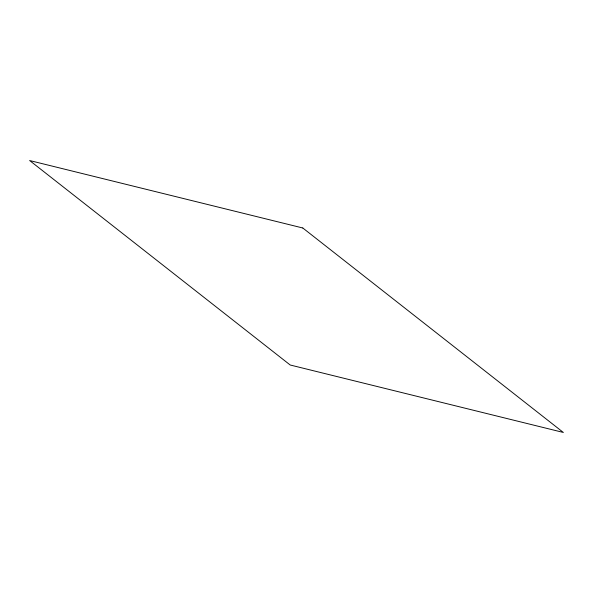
<?xml version="1.0" encoding="UTF-8"?>
<svg xmlns="http://www.w3.org/2000/svg" width="593" height="593" viewBox="0 0 593 593"><rect width="100%" height="100%" fill="white"/><g stroke="black" fill="none" stroke-linecap="round" stroke-linejoin="round"><path stroke-width="0.89" d="M302.801 227.994L29.65 160.54L290.199 365.006L563.35 432.46L302.801 227.994"/></g></svg>
